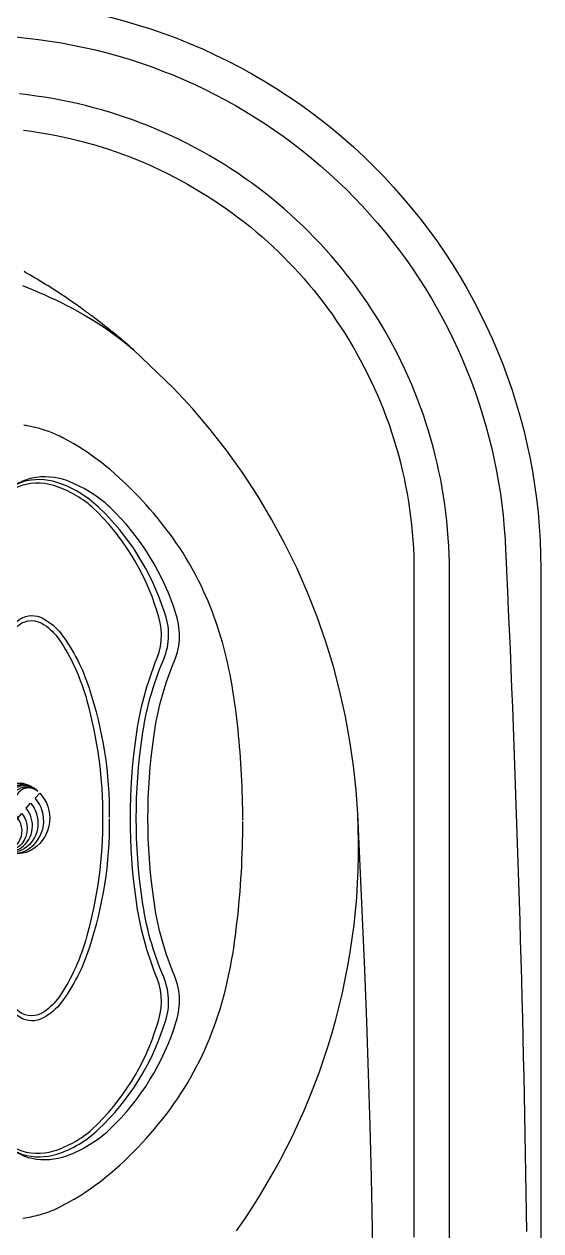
# Model space of a CAD drawing. Extents: x 528 to 612, y 649 to 778.
# Drawn here: x 601.43 to 612.33, y 709.48 to 734.95 of the extents above; entities that cross this region are included whole.
import ezdxf

# ---------------------------------------------------------------- set-up
doc = ezdxf.new("R2010")
doc.units = 0
doc.header["$MEASUREMENT"] = 0
for name, color, linetype in [('1', 4, 'Continuous'), ('1_CYAN', 4, 'Continuous'), ('2', 2, 'Continuous')]:
    doc.layers.add(name, color=color, linetype=linetype)

# ---------------------------------------------------------------- blocks, each defined once
blk = doc.blocks.new('Pillow07')
at = {"layer": '1_CYAN', "color": 4, "linetype": 'Continuous'}
blk.add_lwpolyline([(-2.358, -0.87, -0.006603), (-5.745, -0.616, -0.021924), (-6.178, -0.554, -0.081502), (-6.683, -0.382, -0.155149), (-7.057, -0.002, -0.083013), (-7.178, 0.3, -0.136326), (-7.125, 1.034, -0.096778), (-6.565, 1.944, -0.127397), (-4.291, 3.344, -0.186872), (-3.258, 3.28, 0.065625), (-1.71, 2.868, 0.071435), (1.71, 2.868, 0.065625), (3.258, 3.28, -0.186872), (4.291, 3.344, -0.127397), (6.565, 1.944, -0.096778), (7.125, 1.034, -0.136326), (7.178, 0.3, -0.083013), (7.057, -0.002, -0.155149), (6.683, -0.382, -0.081502), (6.178, -0.554, -0.021924), (5.745, -0.616, -0.006603), (2.358, -0.87, -0.02343)], format="xyb", close=True, dxfattribs=at)
at = {"layer": '1_CYAN', "color": 3, "linetype": 'Continuous'}
for points in [[(-7.051, -0.007, -0.035917), (-7.097, 0.106, -0.150356), (-7.089, 0.827, -0.114334), (-6.565, 1.702, -0.12673), (-4.367, 3.088, -0.194366), (-3.357, 3.079, 0.069606), (-1.71, 2.626, 0.073636), (1.71, 2.626, 0.069606), (3.357, 3.079, -0.194366), (4.367, 3.088, -0.12673), (6.565, 1.702, -0.114334), (7.089, 0.827, -0.150356), (7.097, 0.106, -0.034443), (7.053, -0.003)], [(-5.745, -0.616, -0.03429), (-6.274, -0.516, -0.087533), (-6.708, -0.327, -0.132713), (-6.986, -0.006, -0.179167), (-7.021, 0.761, -0.10283), (-6.565, 1.573, -0.130003), (-4.366, 2.938, -0.182201), (-3.385, 2.942, 0.065189), (-1.71, 2.497, 0.071467), (1.71, 2.497, 0.065189), (3.385, 2.942, -0.182201), (4.366, 2.938, -0.130003), (6.565, 1.573, -0.10283), (7.021, 0.761, -0.179167), (6.986, -0.006, -0.132713), (6.708, -0.327, -0.087533), (6.274, -0.516, -0.03429), (5.745, -0.616)], [(-0.014, 1.929, 0.082097), (-2.745, 1.506, 0.081749), (-3.889, 0.917, 0.10997), (-4.213, 0.537, 0.288824), (-4.2, 0.045, 0.128848), (-3.81, -0.311, 0.064282), (-3.023, -0.615, 0.029904), (-2.157, -0.782, 0.020061), (-1.104, -0.879, 0.013811), (0, -0.907, 0.013811), (1.104, -0.879, 0.020061), (2.157, -0.782, 0.029904), (3.023, -0.615, 0.064282), (3.81, -0.311, 0.128848), (4.2, 0.045, 0.288824), (4.213, 0.537, 0.10997), (3.889, 0.917, 0.081749), (2.745, 1.506, 0.082097), (0.014, 1.929)], [(0.011, 1.79, 0.069931), (-2.482, 1.457, 0.085576), (-3.783, 0.864, 0.092534), (-4.083, 0.559, 0.328712), (-4.083, 0.027, 0.110973), (-3.715, -0.285, 0.062647), (-2.923, -0.588, 0.030211), (-2.047, -0.756, 0.019896), (-1.004, -0.852, 0.013777), (0, -0.878, 0.013777), (1.004, -0.852, 0.019896), (2.047, -0.756, 0.030211), (2.923, -0.588, 0.062647), (3.715, -0.285, 0.110973), (4.083, 0.027, 0.328712), (4.083, 0.559, 0.092534), (3.783, 0.864, 0.085576), (2.482, 1.457, 0.069931), (-0.011, 1.79)], [(-0.673, -0.235, -0.282153), (-0.657, 0.213, -0.468167), (0.424, 0.365), (0.53, 0.464, 0.460953), (-0.64, 0.337, 0.238725), (-0.726, -0.14, 0.137161), (-0.575, -0.35, 0.261069), (-0.572, -0.35, 0.46986), (-0.572, -0.349, -0.265453), (-0.636, -0.154, -0.195188), (-0.504, 0.022, -0.314105), (0, 0), (0.103, 0.084, 0.355977), (-0.538, 0.084, 0.328478), (-0.641, -0.257, -0.416518), (-0.642, -0.26, -0.387302), (-0.648, -0.259, -0.279485), (-0.621, 0.078, -0.429748), (0.212, 0.176), (0.318, 0.268, 0.422176), (-0.607, 0.19, 0.293997), (-0.668, -0.234, -0.469659), (-0.669, -0.236, -0.320928), (-0.673, -0.236)], [(-0.103, -0.081, 0.285107), (0.492, -0.111, 0.365107), (0.641, 0.3, -0.389885), (0.642, 0.303, -0.434748), (0.648, 0.302, -0.361319), (0.536, -0.156, -0.307672), (-0.212, -0.163), (-0.318, -0.239, 0.290786), (0.528, -0.239, 0.371252), (0.668, 0.272, -0.388988), (0.669, 0.275, -0.244043), (0.673, 0.274, -0.383995), (0.537, -0.307, -0.280367), (-0.424, -0.313), (-0.53, -0.383, 0.237756), (0.409, -0.447, 0.379998), (0.74, 0.108, 0.130298), (0.575, 0.42, 0.419454), (0.572, 0.419, 0.370938), (0.572, 0.418, -0.227085), (0.632, 0.16, -0.183703), (0.51, -0.012, -0.310404), (0, 0), (-0.106, -0.083)]]:
    blk.add_lwpolyline(points, format="xyb", dxfattribs=at)
blk = doc.blocks.new('2010JETSETTER')
at = {"layer": '1', "color": 3, "linetype": 'Continuous'}
blk.add_line((82.186, 12.056), (82.186, 53.052), dxfattribs=at)
at = {"layer": '1', "color": 4, "linetype": 'Continuous'}
blk.add_lwpolyline([(12, 65.108), (72.112, 65.108, -0.414214), (84.112, 53.108), (84.112, 12, -0.414214), (72.112, 0), (12, 0, -0.414214), (0, 12), (0, 53.108, -0.414214)], format="xyb", close=True, dxfattribs=at)
at = {"layer": '1', "color": 3, "linetype": 'Continuous'}
for points in [[(73.03, 64.333), (73.274, 64.309), (73.517, 64.28), (73.759, 64.246), (74.001, 64.207), (74.242, 64.162), (74.481, 64.112), (74.72, 64.057), (74.957, 63.997), (75.193, 63.932), (75.428, 63.861), (75.661, 63.786), (75.892, 63.706), (76.121, 63.62), (76.349, 63.53), (76.574, 63.435), (76.798, 63.334), (77.019, 63.229), (77.238, 63.12), (77.455, 63.005), (77.669, 62.886), (77.88, 62.762), (78.089, 62.634), (78.294, 62.502), (78.497, 62.364), (78.697, 62.223), (78.894, 62.077), (79.087, 61.927), (79.277, 61.773), (79.464, 61.615), (79.648, 61.453), (79.827, 61.287), (80.003, 61.117), (80.176, 60.943), (80.344, 60.766), (80.509, 60.586), (80.669, 60.401), (80.826, 60.214), (80.978, 60.023), (81.127, 59.829), (81.271, 59.632), (81.411, 59.431), (81.546, 59.227), (81.677, 59.021), (81.804, 58.812), (81.926, 58.6), (82.043, 58.386), (82.156, 58.169), (82.264, 57.95), (82.368, 57.728), (82.466, 57.504), (82.56, 57.278), (82.648, 57.051), (82.732, 56.821), (82.811, 56.59), (82.885, 56.357), (82.954, 56.122), (83.017, 55.886), (83.076, 55.649), (83.129, 55.41), (83.178, 55.17), (83.221, 54.93), (83.259, 54.688), (83.29, 54.454), (83.315, 54.238), (83.334, 54.044), (83.347, 53.875), (83.357, 53.736), (83.362, 53.628), (83.365, 53.584), (83.365, 53.577), (83.365, 53.57), (83.366, 53.562), (83.366, 53.555), (83.366, 53.547), (83.367, 53.54), (83.367, 53.532), (83.367, 53.525), (83.368, 53.518), (83.368, 53.51), (83.369, 53.503), (83.369, 53.495), (83.369, 53.488), (83.37, 53.48), (83.37, 53.473), (83.37, 53.465), (83.371, 53.458), (83.371, 53.451), (83.371, 53.443), (83.372, 53.436), (83.372, 53.428), (83.372, 53.421), (83.373, 53.413), (83.373, 53.406), (83.373, 53.399), (83.374, 53.391), (83.374, 53.384), (83.374, 53.376), (83.375, 53.369), (83.375, 53.361), (83.376, 53.354), (83.376, 53.347), (83.376, 53.339), (83.377, 53.332), (83.377, 53.324), (83.377, 53.317), (83.378, 53.309), (83.378, 53.302), (83.378, 53.295), (83.379, 53.287), (83.379, 53.28), (83.379, 53.272), (83.38, 53.265), (83.38, 53.258), (83.38, 53.25), (83.381, 53.243), (83.381, 53.235), (83.381, 53.228), (83.382, 53.22), (83.382, 53.213), (83.382, 53.206), (83.383, 53.198), (83.383, 53.191), (83.383, 53.183), (83.384, 53.176), (83.384, 53.168), (83.384, 53.161), (83.385, 53.154), (83.385, 53.146), (83.385, 53.139), (83.386, 53.131), (83.386, 53.124), (83.386, 53.116), (83.387, 53.109), (83.387, 53.102), (83.388, 53.094), (83.388, 53.087), (83.388, 53.079), (83.389, 53.072), (83.389, 53.065), (83.39, 53.05)], [(82.186, 53.055), (82.185, 53.232), (82.18, 53.409), (82.172, 53.586), (82.161, 53.763), (82.147, 53.939), (82.13, 54.116), (82.11, 54.292), (82.087, 54.467), (82.061, 54.642), (82.032, 54.816), (82, 54.99), (81.964, 55.163), (81.926, 55.335), (81.885, 55.507), (81.841, 55.678), (81.793, 55.848), (81.743, 56.017), (81.69, 56.186), (81.634, 56.353), (81.575, 56.52), (81.513, 56.685), (81.448, 56.85), (81.381, 57.013), (81.31, 57.176), (81.237, 57.337), (81.16, 57.497), (81.081, 57.655), (80.999, 57.812), (80.915, 57.968), (80.828, 58.122), (80.738, 58.274), (80.645, 58.425), (80.55, 58.574), (80.453, 58.721), (80.353, 58.867), (80.25, 59.011), (80.145, 59.153), (80.037, 59.293), (79.927, 59.431), (79.815, 59.568), (79.7, 59.702), (79.582, 59.835), (79.463, 59.965), (79.341, 60.094), (79.217, 60.22), (79.09, 60.344), (78.962, 60.466), (78.832, 60.585), (78.699, 60.702), (78.565, 60.817), (78.429, 60.929), (78.29, 61.039), (78.15, 61.146), (78.008, 61.251), (77.865, 61.354), (77.719, 61.454), (77.572, 61.551), (77.423, 61.646), (77.272, 61.738), (77.12, 61.828), (76.966, 61.915), (76.81, 61.999), (76.653, 62.081), (76.495, 62.16), (76.335, 62.236), (76.175, 62.309), (76.013, 62.38), (75.849, 62.447), (75.685, 62.512), (75.52, 62.574), (75.354, 62.633), (75.186, 62.689), (75.018, 62.742), (74.849, 62.792), (74.679, 62.839), (74.508, 62.883), (74.336, 62.924), (74.163, 62.963), (73.99, 62.998), (73.816, 63.03), (73.641, 63.059), (73.466, 63.085), (73.291, 63.109), (73.115, 63.129)], [(73.204, 62.364), (73.368, 62.342), (73.533, 62.317), (73.697, 62.289), (73.861, 62.258), (74.025, 62.224), (74.189, 62.188), (74.352, 62.148), (74.514, 62.106), (74.676, 62.061), (74.836, 62.013), (74.996, 61.962), (75.155, 61.908), (75.312, 61.851), (75.468, 61.792), (75.623, 61.73), (75.776, 61.665), (75.928, 61.597), (76.079, 61.527), (76.227, 61.455), (76.374, 61.38), (76.519, 61.303), (76.663, 61.224), (76.804, 61.142), (76.943, 61.059), (77.081, 60.973), (77.216, 60.886), (77.349, 60.797), (77.481, 60.705), (77.61, 60.612), (77.738, 60.517), (77.863, 60.42), (77.987, 60.321), (78.109, 60.22), (78.229, 60.117), (78.347, 60.012), (78.463, 59.906), (78.577, 59.797), (78.689, 59.687), (78.799, 59.574), (78.908, 59.46), (79.014, 59.344), (79.119, 59.226), (79.222, 59.107), (79.323, 58.985), (79.422, 58.861), (79.519, 58.736), (79.614, 58.608), (79.708, 58.479), (79.799, 58.347), (79.888, 58.214), (79.976, 58.078), (80.061, 57.941), (80.145, 57.802), (80.226, 57.66), (80.305, 57.517), (80.382, 57.372), (80.457, 57.225), (80.53, 57.076), (80.599, 56.926), (80.667, 56.774), (80.732, 56.621), (80.794, 56.466), (80.853, 56.31), (80.91, 56.152), (80.964, 55.994), (81.015, 55.834), (81.063, 55.673), (81.108, 55.512), (81.151, 55.35), (81.19, 55.187), (81.227, 55.023), (81.26, 54.859), (81.291, 54.695), (81.319, 54.53), (81.344, 54.366), (81.366, 54.202), (81.385, 54.037), (81.401, 53.873), (81.414, 53.709), (81.425, 53.545), (81.432, 53.382), (81.436, 53.054)], [(73.182, 59.087), (73.299, 59.04), (73.416, 58.991), (73.533, 58.941), (73.65, 58.889), (73.767, 58.836), (73.883, 58.781), (73.999, 58.724), (74.114, 58.666), (74.229, 58.606), (74.343, 58.544), (74.456, 58.48), (74.569, 58.414), (74.681, 58.347), (74.791, 58.277), (74.901, 58.205), (75.009, 58.131), (75.115, 58.055), (75.22, 57.977), (75.324, 57.896), (75.524, 57.728)], [(74.416, 58.609), (74.363, 58.647), (74.311, 58.684), (74.258, 58.721), (74.205, 58.758), (74.151, 58.794), (74.098, 58.83), (74.044, 58.866), (73.991, 58.902), (73.937, 58.937), (73.883, 58.972), (73.829, 59.007), (73.775, 59.042), (73.72, 59.076), (73.666, 59.11), (73.611, 59.144), (73.556, 59.178), (73.502, 59.211), (73.447, 59.244), (73.336, 59.309)], [(74.643, 58.444), (74.634, 58.45), (74.626, 58.456), (74.617, 58.462), (74.609, 58.469), (74.6, 58.475), (74.592, 58.481), (74.584, 58.487), (74.575, 58.494), (74.567, 58.5), (74.558, 58.506), (74.55, 58.512), (74.541, 58.519), (74.533, 58.525), (74.516, 58.537)], [(74.591, 58.401), (74.619, 58.385), (74.647, 58.368), (74.675, 58.35), (74.702, 58.333), (74.73, 58.316), (74.758, 58.298), (74.785, 58.281), (74.813, 58.263), (74.841, 58.245), (74.868, 58.227), (74.895, 58.208), (74.923, 58.19), (74.95, 58.171), (74.977, 58.153), (75.004, 58.134), (75.031, 58.115), (75.058, 58.096), (75.084, 58.076), (75.111, 58.057), (75.138, 58.038), (75.164, 58.018), (75.19, 57.998), (75.217, 57.978), (75.243, 57.958), (75.269, 57.938), (75.295, 57.917), (75.321, 57.897), (75.347, 57.876), (75.372, 57.855), (75.398, 57.834), (75.423, 57.813), (75.449, 57.792), (75.474, 57.771), (75.524, 57.728)], [(75.524, 57.728), (75.482, 57.765), (75.439, 57.803), (75.396, 57.84), (75.352, 57.877), (75.309, 57.914), (75.266, 57.95), (75.222, 57.987), (75.178, 58.023), (75.134, 58.059), (75.09, 58.095), (75.046, 58.131), (75.002, 58.166), (74.957, 58.202), (74.913, 58.237), (74.868, 58.272), (74.823, 58.306), (74.778, 58.341), (74.733, 58.375), (74.643, 58.444)], [(80.25, 47.927), (80.216, 48.436), (80.161, 48.951), (80.087, 49.47), (79.992, 49.992), (79.876, 50.516), (79.738, 51.042), (79.578, 51.567), (79.396, 52.09), (79.191, 52.61), (78.964, 53.125), (78.714, 53.635), (78.442, 54.137), (78.148, 54.631), (77.833, 55.115), (77.496, 55.587), (77.14, 56.046), (76.763, 56.491), (76.368, 56.92), (75.524, 57.728)], [(73.281, 56.125), (73.257, 56.129), (73.233, 56.133), (73.209, 56.137)], [(73.933, 55.922), (73.9, 55.936), (73.868, 55.95), (73.836, 55.964), (73.803, 55.977), (73.771, 55.99), (73.738, 56.002), (73.705, 56.014), (73.673, 56.025), (73.64, 56.036), (73.608, 56.046), (73.575, 56.056), (73.542, 56.066), (73.509, 56.074), (73.477, 56.083), (73.444, 56.091), (73.411, 56.099), (73.379, 56.106), (73.346, 56.113), (73.281, 56.125)], [(74.062, 55.857), (74.056, 55.86), (74.049, 55.864), (74.043, 55.867), (74.036, 55.871), (74.03, 55.874), (74.024, 55.877), (74.017, 55.88), (74.011, 55.884), (74.004, 55.887), (73.998, 55.89), (73.991, 55.893), (73.985, 55.897), (73.978, 55.9), (73.972, 55.903), (73.965, 55.906), (73.959, 55.909), (73.952, 55.912), (73.946, 55.915), (73.933, 55.922)], [(77.826, 47.804), (77.826, 47.924), (77.824, 48.043), (77.822, 48.162), (77.819, 48.282), (77.816, 48.401), (77.811, 48.52), (77.806, 48.639), (77.8, 48.758), (77.794, 48.878), (77.786, 48.997), (77.778, 49.116), (77.769, 49.235), (77.76, 49.353), (77.749, 49.472), (77.738, 49.591), (77.726, 49.71), (77.713, 49.828), (77.699, 49.947), (77.685, 50.065), (77.67, 50.182), (77.654, 50.298), (77.637, 50.414), (77.619, 50.529), (77.6, 50.644), (77.58, 50.759), (77.558, 50.874), (77.534, 50.989), (77.51, 51.104), (77.483, 51.218), (77.455, 51.331), (77.426, 51.444), (77.395, 51.556), (77.363, 51.667), (77.329, 51.777), (77.294, 51.887), (77.257, 51.996), (77.218, 52.105), (77.178, 52.213), (77.136, 52.32), (77.093, 52.426), (77.047, 52.531), (77, 52.636), (76.952, 52.74), (76.901, 52.844), (76.849, 52.947), (76.795, 53.048), (76.739, 53.15), (76.681, 53.25), (76.621, 53.35), (76.56, 53.449), (76.496, 53.547), (76.431, 53.644), (76.366, 53.738), (76.3, 53.828), (76.234, 53.917), (76.164, 54.007), (76.092, 54.099), (76.018, 54.189), (75.943, 54.279), (75.867, 54.368), (75.789, 54.455), (75.711, 54.542), (75.631, 54.627), (75.55, 54.711), (75.468, 54.794), (75.384, 54.876), (75.299, 54.957), (75.212, 55.036), (75.124, 55.115), (75.034, 55.192), (74.942, 55.267), (74.85, 55.341), (74.755, 55.413), (74.66, 55.483), (74.563, 55.551), (74.465, 55.617), (74.366, 55.681), (74.266, 55.742), (74.062, 55.857)], [(81.436, 53.054), (81.436, 51.883), (81.436, 50.711), (81.436, 49.54), (81.436, 48.368), (81.436, 47.197), (81.436, 46.026), (81.436, 44.854), (81.436, 43.683), (81.436, 42.511), (81.436, 41.34), (81.436, 40.168), (81.436, 38.997)], [(83.39, 53.05), (83.408, 52.64), (83.426, 52.231), (83.444, 51.821), (83.462, 51.412), (83.479, 51.002), (83.496, 50.593), (83.512, 50.183), (83.528, 49.773), (83.544, 49.364), (83.559, 48.954), (83.574, 48.545), (83.588, 48.135), (83.602, 47.725), (83.616, 47.316), (83.629, 46.906), (83.642, 46.496), (83.655, 46.087), (83.667, 45.677), (83.679, 45.267), (83.691, 44.858), (83.702, 44.448), (83.712, 44.038), (83.723, 43.628), (83.733, 43.218), (83.742, 42.809), (83.752, 42.399), (83.76, 41.989), (83.769, 41.579), (83.777, 41.169), (83.785, 40.759), (83.792, 40.349), (83.799, 39.939), (83.806, 39.529), (83.812, 39.119)], [(80.566, 26.018), (80.588, 27.113), (80.605, 28.209), (80.619, 29.305), (80.629, 30.401), (80.634, 31.497), (80.636, 32.593), (80.634, 33.69), (80.628, 34.786), (80.618, 35.881), (80.604, 36.977), (80.586, 38.073), (80.565, 39.169), (80.539, 40.264), (80.51, 41.359), (80.476, 42.455), (80.439, 43.55), (80.398, 44.644), (80.353, 45.739), (80.25, 47.927)], [(73.932, 39.618), (74.272, 39.801), (74.386, 39.871), (74.498, 39.944), (74.608, 40.02), (74.716, 40.097), (74.822, 40.177), (74.926, 40.259), (75.029, 40.344), (75.13, 40.43), (75.23, 40.519), (75.328, 40.61), (75.425, 40.703), (75.52, 40.798), (75.613, 40.894), (75.705, 40.992), (75.796, 41.091), (75.884, 41.192), (75.971, 41.294), (76.056, 41.397), (76.139, 41.501), (76.221, 41.606), (76.299, 41.71), (76.375, 41.815), (76.448, 41.921), (76.52, 42.029), (76.59, 42.138), (76.658, 42.251), (76.725, 42.366), (76.79, 42.483), (76.852, 42.6), (76.912, 42.718), (76.97, 42.837), (77.025, 42.957), (77.077, 43.077), (77.128, 43.199), (77.176, 43.32), (77.222, 43.443), (77.265, 43.567), (77.307, 43.691), (77.346, 43.815), (77.383, 43.941), (77.419, 44.067), (77.452, 44.194), (77.483, 44.322), (77.513, 44.45), (77.54, 44.58), (77.566, 44.709), (77.59, 44.84), (77.613, 44.971), (77.634, 45.103), (77.653, 45.235), (77.671, 45.367), (77.688, 45.5), (77.704, 45.632), (77.719, 45.765), (77.733, 45.898), (77.746, 46.031), (77.758, 46.164), (77.769, 46.298), (77.779, 46.431), (77.788, 46.565), (77.796, 46.698), (77.803, 46.832), (77.809, 46.966), (77.815, 47.1), (77.819, 47.234), (77.822, 47.368), (77.825, 47.502), (77.826, 47.77)], [(73.189, 39.4), (73.232, 39.407), (73.276, 39.414), (73.319, 39.422), (73.363, 39.431), (73.407, 39.44), (73.451, 39.45), (73.495, 39.461), (73.538, 39.473), (73.582, 39.486), (73.626, 39.499), (73.67, 39.514), (73.714, 39.529), (73.758, 39.545), (73.801, 39.562), (73.845, 39.58), (73.932, 39.618)]]:
    blk.add_lwpolyline(points, dxfattribs=at)
for centre, radius, start, end in [((66.268, 47.224), 14, 59.75, 60.2495), ((66.268, 47.224), 14, 59.678, 59.75), ((66.268, 47.224), 14, 53.9061, 54.4098), ((66.269, 47.225), 13.999, 324.6882, 2.8741)]:
    blk.add_arc(centre, radius, start, end, dxfattribs=at)
at = {"layer": '2', "linetype": 'Continuous', "xscale": -1, "rotation": 270}
blk.add_blockref('Pillow07', (73.08, 47.842), dxfattribs=at)

msp = doc.modelspace()

# ---------------------------------------------------------------- block references
at = {"layer": '1'}
msp.add_blockref('2010JETSETTER', (528.213, 670.352), dxfattribs=at)

doc.saveas('drawing.dxf')
